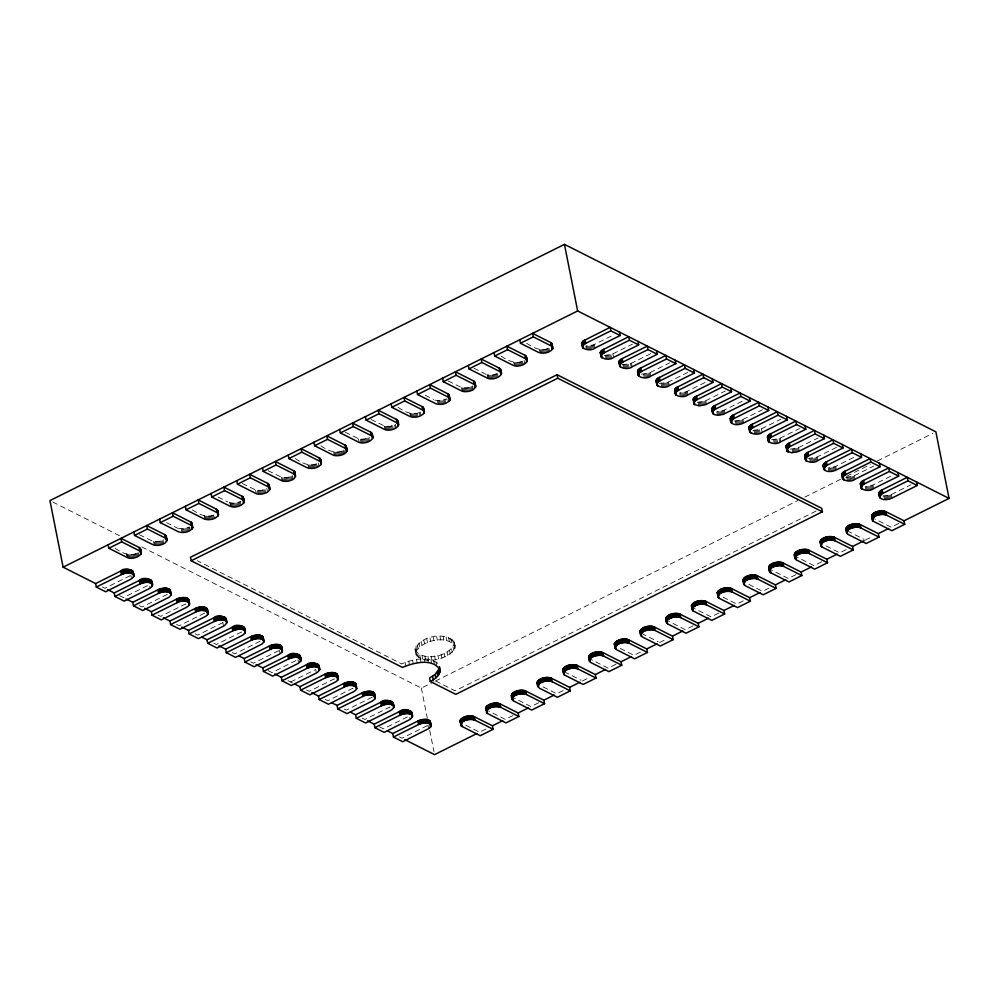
<?xml version="1.0" encoding="UTF-8"?>
<svg xmlns="http://www.w3.org/2000/svg" width="999" height="999" viewBox="0 0 999 999"><rect width="100%" height="100%" fill="white"/><g stroke="black" fill="none" stroke-linecap="round" stroke-linejoin="round"><path stroke-width="0.75" stroke-dasharray="5 3.75" d="M416.034 654.857C410.414 636.038 453.896 627.522 455.269 647.427C450.387 660.302 414.685 668.094 415.134 648.201M414.947 649.825C422.914 662.362 451.236 656.655 454.47 642.332M415.821 651.698C423.101 640.084 445.741 634.79 455.169 645.841M115.11 548.264C121.678 553.059 131.456 557.579 138.948 552.022M320.916 445.766C327.485 450.561 337.262 455.082 344.755 449.538M268.069 670.604L272.04 672.614L298.751 659.128M139.448 534.752L153.546 541.608L158.841 541.57L163.923 539.735M178.434 528.558L184.565 528.758L189.648 526.923L190.347 530.432M229.158 502.634L234.89 503.309L241.096 501.298M268.069 470.691L282.18 477.547L287.475 477.51L292.557 475.674L293.244 479.183M345.254 432.255L359.353 439.11L364.647 439.085L369.73 437.237M370.979 419.443L385.077 426.298L390.372 426.273L395.454 424.425L396.153 427.934M398.102 407.33C404.583 411.8 413.611 416.471 421.178 411.613M448.151 381.006L462.262 387.862L467.544 387.837L472.627 385.989L473.326 389.498M487.837 378.321L487.137 374.825L492.145 375.187L498.364 373.176M526.723 343.269C533.216 347.752 542.232 352.41 549.812 347.565M195.117 633.778L197.765 635.127L223.714 622.152M372.277 697.14L346.328 710.102L343.668 708.766M586.475 349.563L585.776 346.054L593.381 344.942L613.848 334.802M604.345 355.432L611.95 354.32L632.429 344.168M621.977 364.647L630.519 363.698L650.998 353.546M641.495 374.175L649.088 373.064L669.567 362.912M659.115 383.391L667.669 382.442L688.136 372.29M680.344 396.503L679.657 392.994L686.238 391.808L706.705 381.668M697.202 402.297L704.807 401.186L725.274 391.034M717.482 415.247L716.795 411.738L723.376 410.564L742.457 401.099M734.34 421.041L741.945 419.93L762.412 409.79M752.909 430.419L760.514 429.308L780.981 419.155M290.622 681.992L315.696 669.492L316.396 673.001M771.478 439.785L779.083 438.673L799.562 428.534M790.059 449.163L797.652 448.052L818.131 437.899M807.679 458.379L816.22 457.43L836.7 447.277M828.908 471.491L828.221 467.982L834.802 466.795L855.269 456.655M141.758 546.94L421.353 688.061L433.903 681.817M435.302 681.118L797.826 500.574M804.807 497.102L841.058 479.058M846.628 476.273L870.341 464.473M877.309 461.001L933.078 433.216M845.766 477.285L853.371 476.173L873.838 466.021M816.121 511.063L455.107 690.846L436.288 681.355M866.046 490.234L865.359 486.725L871.94 485.539L891.008 476.086M882.904 496.028L890.509 494.917L910.976 484.765M485.989 729.008L479.557 732.205L461.451 723.076M512.999 715.559L505.282 719.392L488.573 710.963M538.723 702.747L531.006 706.58L512.899 697.452M563.161 690.571L556.73 693.768L538.623 684.64M582.454 680.968L588.886 677.759M615.896 664.31L608.179 668.156L590.084 659.015M640.347 652.135L633.915 655.344L615.809 646.203M659.64 642.532L667.357 638.686M693.081 625.874L685.364 629.72L668.643 621.278M718.805 613.061L711.088 616.907L694.38 608.466M743.244 600.886L736.812 604.095L718.706 594.954M768.968 588.074L762.537 591.283L744.43 582.142M795.978 574.625L788.261 578.471L770.154 569.33M821.702 561.813L813.985 565.659L795.878 556.518M846.153 549.637L839.722 552.847L821.615 543.706M865.446 540.034L871.877 536.825M898.888 523.376L891.17 527.222L874.45 518.781M500.998 356.081C507.38 360.164 515.659 365.035 523.214 360.851L523.913 364.348M434.965 400.149L440.696 400.811L446.903 398.801L447.602 402.31M295.192 458.578C301.573 462.662 309.865 467.532 317.407 463.349L318.107 466.845M242.345 483.504L256.456 490.359L261.738 490.322L266.82 488.486L267.52 491.995M192.295 509.827C198.664 513.898 206.955 518.768 214.51 514.585L215.197 518.094M437.774 663.336C427.335 655.831 412.687 659.165 401.723 663.898L197.427 560.789M847.339 530.894L864.048 539.335M473.876 368.194L486.413 374.525M425.212 395.229L433.566 399.438M641.533 633.391L658.241 641.82M218.019 497.015L227.76 501.935M564.348 671.827L581.068 680.257M166.571 522.639L177.71 528.259M52.735 502.01L119.505 535.714M102.26 586.913L104.907 588.261L129.995 575.761L130.694 579.27M119.505 595.616L123.489 597.627L149.438 584.652L150.125 588.161M139.398 605.669L142.058 607.005L167.133 594.505L167.832 598.014M157.967 615.034L160.627 616.371L185.702 603.883L186.401 607.392M176.536 624.412L179.196 625.749L204.271 613.261L204.97 616.758M213.686 643.156L216.333 644.492L241.421 632.005L242.108 635.501M232.255 652.534L234.902 653.87L260.851 640.896L261.551 644.405M250.824 661.9L253.471 663.236L278.559 650.749L279.245 654.258M287.962 680.644L293.269 683.328M306.531 690.022L309.19 691.358L334.265 678.87L334.965 682.367M325.1 699.4L327.759 700.736L352.834 688.236L353.534 691.745M362.25 718.144L364.897 719.48L389.985 706.992L390.671 710.489M379.483 726.847L383.466 728.858L409.415 715.883L410.114 719.38M399.388 736.887L402.035 738.224L427.122 725.736L427.809 729.233M891.47 494.48L892.157 497.989M890.509 494.917L891.195 498.414M889.472 495.292L890.159 498.801M888.373 495.604L889.073 499.1M887.249 495.841L887.949 499.35M886.125 496.003L886.812 499.512M885.002 496.091L885.701 499.6M883.928 496.103L884.615 499.6M872.901 485.114L873.588 488.611M871.94 485.539L872.626 489.048M870.903 485.914L871.59 489.423M869.804 486.226L870.504 489.735M868.68 486.476L869.38 489.972M867.557 486.638L868.243 490.134M866.433 486.725L867.132 490.222M854.332 475.736L855.019 479.245M853.371 476.173L854.058 479.67M852.334 476.548L853.021 480.044M851.235 476.86L851.935 480.357M850.112 477.097L850.811 480.606M848.988 477.26L849.674 480.769M847.864 477.347L848.563 480.856M846.79 477.36L847.477 480.856M835.763 466.371L836.45 469.867M834.802 466.795L835.489 470.304M833.753 467.17L834.452 470.679M832.666 467.482L833.366 470.991M831.543 467.719L832.242 471.228M830.419 467.894L831.106 471.391M829.295 467.982L829.994 471.478M817.182 456.993L817.881 460.489M816.22 457.43L816.92 460.926M815.184 457.804L815.883 461.301M814.098 458.116L814.784 461.613M812.974 458.354L813.673 461.85M811.837 458.516L812.537 462.025M810.726 458.603L811.413 462.112M809.64 458.616L810.339 462.112M798.613 447.614L799.312 451.123M797.652 448.052L798.351 451.548M796.615 448.426L797.314 451.935M795.529 448.738L796.215 452.235M794.405 448.976L795.092 452.485M793.268 449.138L793.968 452.647M792.157 449.225L792.844 452.734M780.044 438.249L780.743 441.745M779.083 438.673L779.782 442.182M776.96 439.36L777.647 442.869M775.836 439.61L776.523 443.106M774.7 439.772L775.399 443.269M773.588 439.86L774.275 443.356M761.475 428.871L762.175 432.38M759.477 429.682L760.177 433.179M758.391 429.995L759.078 433.491M757.267 430.232L757.954 433.741M756.131 430.394L756.83 433.903M755.019 430.482L755.706 433.991M753.933 430.494L754.632 433.991M742.906 419.505L743.606 423.002M741.945 419.93L742.644 423.439M740.908 420.304L741.595 423.813M739.809 420.616L740.509 424.125M738.698 420.854L739.385 424.363M737.562 421.029L738.261 424.525M736.438 421.116L737.137 424.612M735.364 421.116L736.063 424.625M724.337 410.127L725.024 413.623M723.376 410.564L724.063 414.061M722.339 410.939L723.026 414.435M721.241 411.251L721.94 414.747M720.117 411.488L720.816 414.985M718.993 411.65L719.68 415.159M717.869 411.738L718.568 415.247M705.769 400.749L706.455 404.258M704.807 401.186L705.494 404.682M703.771 401.561L704.457 405.07M702.672 401.873L703.371 405.369M701.548 402.11L702.247 405.619M700.424 402.272L701.111 405.781M699.3 402.36L699.999 405.869M698.226 402.372L698.913 405.869M687.2 391.383L687.886 394.88M686.238 391.808L686.925 395.317M685.202 392.182L685.888 395.691M684.103 392.495L684.802 396.004M682.979 392.744L683.678 396.241M681.855 392.907L682.542 396.403M680.731 392.994L681.43 396.491M668.631 382.005L669.318 385.514M667.669 382.442L668.356 385.939M666.62 382.817L667.32 386.313M665.534 383.129L666.233 386.625M664.41 383.366L665.109 386.875M663.286 383.529L663.973 387.038M662.162 383.616L662.861 387.125M661.088 383.628L661.775 387.125M650.049 372.639L650.749 376.136M649.088 373.064L649.787 376.573M648.051 373.439L648.751 376.948M646.965 373.751L647.652 377.26M645.841 373.988L646.54 377.497M644.705 374.163L645.404 377.659M643.593 374.25L644.28 377.747M631.48 363.261L632.18 366.758M630.519 363.698L631.218 367.195M628.396 364.385L629.083 367.882M627.272 364.623L627.959 368.119M626.136 364.785L626.835 368.294M625.024 364.872L625.711 368.381M623.938 364.872L624.637 368.381M622.926 364.81L623.613 368.306M612.911 353.883L613.611 357.392M610.913 354.695L611.613 358.204M609.827 355.007L610.514 358.504M608.703 355.244L609.39 358.753M607.567 355.407L608.266 358.916M606.455 355.494L607.142 359.003M605.369 355.507L606.068 359.003M594.343 344.518L595.042 348.014M593.381 344.942L594.08 348.451M592.345 345.317L592.807 347.652M591.258 345.629L591.945 349.138M590.134 345.879L590.821 349.375M588.998 346.041L589.697 349.538M587.887 346.129L588.573 349.625M586.8 346.129L587.499 349.638M548.938 348.039L549.637 351.536M547.976 348.476L548.676 351.973M546.94 348.851L547.639 352.347M545.854 349.163L546.54 352.659M544.73 349.4L545.417 352.897M543.593 349.563L544.293 353.072M542.482 349.65L543.169 353.159M541.396 349.662L542.095 353.159M540.372 349.588L541.071 353.084M539.435 349.425L540.134 352.934M524.088 360.364L524.775 363.873M522.252 361.288L522.952 364.785M521.216 361.663L521.915 365.159M520.129 361.975L520.816 365.472M519.005 362.212L519.692 365.709M517.869 362.375L518.568 365.884M516.758 362.462L517.445 365.971M515.671 362.462L516.371 365.971M514.647 362.4L515.347 365.896M513.711 362.237L514.398 365.746M497.49 373.663L498.189 377.16M496.528 374.088L497.215 377.597M495.492 374.475L496.178 377.972M494.393 374.775L495.092 378.284M493.281 375.025L493.968 378.521M492.145 375.187L492.832 378.696M491.021 375.274L491.72 378.771M489.947 375.274L490.646 378.783M488.923 375.199L489.622 378.708M487.987 375.05L488.673 378.559M471.765 386.476L472.452 389.972M470.804 386.9L471.491 390.409M469.767 387.275L470.454 390.784M468.668 387.587L469.368 391.096M467.544 387.837L468.244 391.333M466.421 387.999L467.107 391.508M465.297 388.087L465.996 391.583M464.223 388.087L464.91 391.596M463.199 388.012L463.898 391.521M462.262 387.862L462.949 391.371M461.413 387.637L462.112 391.133M445.079 399.712L445.766 403.221M444.043 400.087L444.73 403.596M442.944 400.399L443.643 403.908M441.82 400.649L442.52 404.145M440.696 400.811L441.383 404.308M439.572 400.899L440.272 404.395M438.499 400.899L439.185 404.408M437.475 400.824L438.161 404.333M420.317 412.1L421.004 415.596M419.355 412.525L420.042 416.034M417.22 413.211L417.919 416.72M416.096 413.461L416.795 416.958M414.972 413.623L415.659 417.12M413.848 413.711L414.548 417.207M412.774 413.711L413.461 417.22M411.75 413.636L412.437 417.145M410.801 413.486L411.501 416.995M409.965 413.261L410.664 416.758M453.796 640.871L455.269 647.427M454.108 645.579L454.807 649.075M452.584 639.572L453.271 643.069M453.084 647.265L453.783 650.761M450.849 638.461L451.548 641.97M451.536 648.925L452.235 652.422M448.663 637.587L449.35 641.096M449.5 650.511L450.199 654.008M446.066 636.975L446.765 640.471M447.053 651.985L447.739 655.481M443.144 636.625L443.843 640.122M444.243 653.296L444.942 656.805M439.997 636.563L440.684 640.059M441.158 654.42L441.858 657.916M436.688 636.788L437.375 640.284M394.593 424.912L395.279 428.409M392.582 425.711L393.281 429.22M437.899 655.307L438.586 658.816M391.496 426.024L392.195 429.533M433.316 637.287L434.016 640.784M390.372 426.273L391.071 429.77M436.026 661.937L436.713 665.434M389.235 426.436L389.935 429.932M434.54 655.943L435.239 659.44M388.124 426.523L388.823 430.02M429.995 638.049L430.694 641.558M433.728 660.776L434.415 664.273M387.038 426.523L387.737 430.032M386.026 426.448L386.713 429.957M431.193 656.306L431.893 659.802M385.077 426.298L385.776 429.807M426.81 639.06L427.51 642.557M430.931 659.889L431.63 663.398M384.24 426.073L384.927 429.57M427.947 656.38L428.646 659.889M423.863 640.272L424.55 643.781M427.722 659.303L428.409 662.812M424.9 656.181L425.599 659.677M421.216 641.683L421.915 645.179M424.175 659.04L424.875 662.549M422.14 655.694L422.827 659.203M418.968 643.219L419.655 646.715M419.742 654.944L420.429 658.453M420.404 659.103L421.103 662.599M417.17 644.842L417.869 648.351M417.769 653.958L418.456 657.454M415.884 646.528L416.571 650.024M416.283 652.747L416.983 656.243M416.508 659.477L417.195 662.986M421.353 688.061L427.347 718.318M429.745 730.419L433.941 751.598M427.984 725.249L428.683 728.758M368.856 437.724L369.555 441.221M412.575 660.177L413.274 663.673M367.894 438.149L368.594 441.658M366.858 438.524L367.557 442.033M365.771 438.836L366.458 442.345M364.647 439.085L365.347 442.582M408.741 661.163L409.428 664.66M363.511 439.248L364.21 442.744M362.4 439.335L363.087 442.832M361.313 439.335L362.013 442.844M405.082 662.412L405.781 665.921M360.302 439.26L360.989 442.769M358.516 438.886L359.203 442.382M344.006 450.049L344.692 453.558M343.132 450.537L343.831 454.033M342.17 450.961L342.869 454.47M341.134 451.336L341.833 454.845M340.047 451.648L340.734 455.157M338.923 451.898L339.61 455.394M337.787 452.06L338.486 455.556M336.675 452.147L337.362 455.644M335.589 452.147L336.288 455.656M334.565 452.072L335.264 455.581M333.629 451.923L334.328 455.419M318.281 462.862L318.968 466.371M316.446 463.773L317.145 467.282M315.409 464.148L316.109 467.657M314.323 464.46L315.01 467.969M313.199 464.697L313.886 468.206M312.063 464.872L312.762 468.369M310.951 464.96L311.638 468.456M309.865 464.96L310.564 468.469M308.841 464.885L309.54 468.394M307.904 464.735L308.604 468.231M291.683 476.161L292.382 479.657M290.721 476.585L291.421 480.094M289.685 476.96L290.372 480.469M288.599 477.272L289.285 480.781M287.475 477.51L288.162 481.019M286.338 477.684L287.038 481.181M285.227 477.772L285.914 481.268M284.141 477.772L284.84 481.281M283.354 478.871L283.816 481.206M282.18 477.547L282.867 481.043M281.331 477.31L282.03 480.819M264.997 489.398L265.684 492.907M298.002 659.64L298.689 663.149M263.961 489.772L264.648 493.281M262.862 490.084L263.561 493.593M261.738 490.322L262.437 493.831M260.614 490.497L261.301 493.993M259.49 490.584L260.19 494.08M258.416 490.584L259.103 494.093M257.392 490.509L258.092 494.018M255.607 490.122L256.306 493.631M279.42 650.274L280.12 653.771M240.235 501.773L240.921 505.282M239.273 502.21L239.96 505.719M238.237 502.584L238.923 506.093M237.138 502.897L237.837 506.406M236.014 503.134L236.713 506.643M234.89 503.309L235.577 506.805M233.766 503.396L234.465 506.893M232.692 503.396L233.379 506.905M231.668 503.321L232.367 506.83M230.732 503.171L231.418 506.668M229.882 502.934L230.582 506.443M213.549 515.022L214.236 518.531M212.512 515.397L213.199 518.906M211.413 515.709L212.113 519.218M210.29 515.946L210.989 519.455M209.166 516.121L209.852 519.617M208.042 516.196L208.741 519.705M206.968 516.208L207.655 519.717M205.944 516.133L206.631 519.642M205.007 515.984L205.694 519.48M204.158 515.746L204.857 519.255M222.852 622.627L223.539 626.136M188.786 527.397L189.473 530.906M187.824 527.834L188.511 531.343M186.776 528.209L187.475 531.718M185.689 528.521L186.388 532.03M184.565 528.758L185.265 532.267M183.441 528.933L184.128 532.43M182.317 529.008L183.017 532.517M181.244 529.02L181.93 532.517M163.049 540.209L163.749 543.718M162.088 540.646L162.787 544.143M161.051 541.021L161.751 544.53M159.965 541.333L160.652 544.83M158.841 541.57L159.54 545.079M157.705 541.733L158.404 545.242M156.593 541.82L157.28 545.329M155.507 541.833L156.206 545.329M154.495 541.758L155.182 545.254M153.546 541.608L154.246 545.104M138.199 552.547L138.886 556.043M137.325 553.021L138.024 556.53M136.364 553.458L137.063 556.955M135.327 553.833L136.026 557.342M134.241 554.145L134.927 557.642M133.117 554.383L133.804 557.892M131.98 554.545L132.68 558.054M130.869 554.632L131.556 558.141M129.783 554.645L130.482 558.141M128.771 554.57L129.458 558.066M127.822 554.42L128.521 557.917M126.985 554.183L127.672 557.692M130.869 575.287L131.556 578.783M126.261 553.883L126.723 556.218"/><path stroke-width="1.5" d="M95.629 583.566L96.316 587.075L105.607 591.758L130.694 579.27C140.072 573.676 126.998 565.084 120.704 571.078L95.629 583.566L63.124 567.17L49.95 500.599L564.46 244.368L935.876 431.83L949.05 498.401L904.033 520.816L885.926 511.675C881.717 509.627 869.754 511.713 872.464 517.719L873.163 521.216L891.857 530.731L904.719 524.325L904.033 520.816M108.154 544.742L108.841 548.251L126.948 557.392C132.954 560.451 146.703 555.094 139.123 547.477L121.016 538.336L121.703 541.845L139.81 550.986L141.296 552.759M114.198 592.944L114.897 596.44L124.176 601.136L149.263 588.636C158.641 583.041 145.567 574.45 139.286 580.456L114.198 592.944L107.567 589.597M166.309 536.987L164.847 534.665L146.741 525.524L147.427 529.033L165.534 538.174C170.23 543.831 156.756 547.002 152.672 544.58L134.565 535.439L133.878 531.93M170.392 591.283C169.043 586.338 161.376 588.274 157.854 589.822L132.767 602.31L126.136 598.963M132.767 602.31L133.466 605.819L142.745 610.501L169.455 597.015L171.091 594.78L170.417 590.746M152.035 615.197L161.314 619.88L186.401 607.392C195.504 602.185 181.206 598.638 177.11 602.697L152.035 615.197L151.336 611.688L144.705 608.341M192.22 528.796L192.757 527.135L191.858 525.724L173.152 516.221L172.465 512.712L191.171 522.227L192.058 523.626L192.22 528.796C188.799 532.317 182.967 533.429 178.396 531.768L160.29 522.627L159.603 519.118M170.604 624.562L179.882 629.258L204.97 616.758C214.073 611.563 199.775 608.004 195.679 612.075L170.604 624.562L169.905 621.066L163.274 617.719M217.944 515.996L218.481 514.323L217.582 512.912L198.888 503.409L198.189 499.9L216.895 509.415L217.782 510.814L217.944 515.996C214.523 519.505 208.691 520.616 204.121 518.956L186.026 509.815L185.327 506.306M188.474 630.431L189.173 633.94L198.464 638.623L223.539 626.136C232.929 620.541 219.855 611.95 213.561 617.944L188.474 630.431L181.843 627.085M211.051 493.494L211.751 497.002L229.857 506.143C235.864 509.203 249.6 503.846 242.02 496.228L223.913 487.087L224.613 490.596L242.72 499.737L244.206 501.51M207.055 639.81L207.742 643.306L217.033 648.001L242.108 635.501C251.498 629.907 238.424 621.316 232.13 627.322L207.055 639.81L201.748 637.125M263.249 638.149C261.888 633.204 254.233 635.139 250.699 636.688L225.624 649.175L218.993 645.829M269.218 485.739L267.744 483.416L249.638 474.288L250.337 477.784L268.444 486.925C273.139 492.594 259.665 495.754 255.582 493.331L237.475 484.19L236.775 480.694M225.624 649.175L226.311 652.684L235.602 657.367L262.3 643.88L263.936 641.645L263.261 637.612M244.88 662.062L254.171 666.745L279.245 654.258C288.349 649.05 274.051 645.504 269.967 649.562L244.88 662.062L244.193 658.553L238.886 655.881M262.5 467.882L263.199 471.378L281.306 480.519C285.389 482.942 298.863 479.782 294.168 474.113L276.061 464.972L275.362 461.476L294.068 470.979L294.967 472.39L294.418 474.05M262.762 667.931L263.449 671.428L272.739 676.123L297.827 663.623C307.205 658.029 294.131 649.437 287.849 655.431L262.762 667.931L256.131 664.585M320.841 464.747L321.378 463.074L320.492 461.663L301.785 452.16L301.099 448.663L319.792 458.166L320.691 459.577L320.841 464.747C317.432 468.256 311.601 469.368 307.03 467.707L288.923 458.566L288.224 455.069M281.331 677.297L282.03 680.806L291.308 685.489L316.396 673.001C325.774 667.407 312.699 658.816 306.418 664.81L281.331 677.297L274.7 673.95M294.593 683.99L299.9 686.675L324.987 674.188C328.159 672.265 338.723 670.791 337.013 676.76M313.961 442.257L314.648 445.754L332.754 454.895C336.838 457.317 350.312 454.158 345.617 448.489L327.51 439.348L326.823 435.851L345.517 445.354L346.216 447.864M299.9 686.675L300.599 690.172L309.877 694.867L336.588 681.38L338.224 679.145L337.55 675.099M356.094 685.014C354.745 680.069 347.09 682.005 343.556 683.553L318.469 696.053L311.838 692.694M319.168 699.55L328.446 704.233L353.534 691.745C362.637 686.55 348.339 682.991 344.243 687.062L319.168 699.55L318.469 696.053M339.685 429.445L340.372 432.942L358.479 442.082C364.485 445.142 378.234 439.785 370.654 432.18L352.547 423.039L353.234 426.536L371.341 435.676L372.827 437.45M337.737 708.928L347.015 713.611L372.103 701.123C381.206 695.916 366.908 692.369 362.812 696.428L337.737 708.928L337.038 705.419L331.73 702.747M365.409 416.633L366.096 420.129L384.203 429.27C390.209 432.33 403.958 426.973 396.378 419.368L378.271 410.227L378.958 413.723L397.065 422.864L398.564 424.637M355.607 714.797L356.306 718.293L365.597 722.989L390.671 710.489C400.062 704.894 386.988 696.303 380.694 702.297L355.607 714.797L350.312 712.112M374.188 724.163L374.875 727.672L384.165 732.354L409.24 719.867C418.631 714.273 405.557 705.681 399.263 711.675L374.188 724.163L367.545 720.816M423.751 413.499L424.288 411.825L423.389 410.414L404.695 400.911L403.996 397.415L422.702 406.918L423.588 408.329L423.751 413.499C420.329 417.02 414.498 418.119 409.927 416.458L391.82 407.317L391.133 403.821M387.45 730.856L392.757 733.541L417.832 721.053C421.178 719.38 430.232 717.507 430.194 723.064M392.757 733.541L393.444 737.037L402.734 741.733L429.433 728.246L431.068 726.011L430.394 721.965M449.812 400.124L449.113 397.614L430.419 388.099L429.72 384.603L448.426 394.106L449.812 400.124C446.728 404.245 440.347 405.307 435.664 403.646L417.557 394.505L416.858 391.009M459.977 720.754L461.55 726.211L480.244 735.714L493.106 729.307L492.42 725.798L474.313 716.67C469.58 715.022 462.512 716.008 459.977 720.754L461.55 726.211M475.024 383.241L473.551 380.931L455.444 371.79L456.143 375.287L474.25 384.428C478.946 390.097 465.472 393.269 461.388 390.834L443.281 381.693L442.582 378.196M485.701 707.941L487.275 713.398L505.981 722.901L518.843 716.495L518.144 712.986L500.037 703.858C495.304 702.21 488.236 703.196 485.701 707.941L486.825 712.974M468.306 365.384L469.006 368.881L487.112 378.022C493.119 381.094 506.855 375.724 499.275 368.119L481.168 358.978L481.868 362.475L499.975 371.616L501.461 373.389M512.25 699.687C508.091 691.608 520.329 688.748 525.761 691.046L543.868 700.174L544.567 703.683L531.705 710.089L513.598 700.948C508.903 695.292 522.377 692.12 526.461 694.542L544.567 703.683M494.03 352.572L494.73 356.069L512.837 365.209C518.843 368.281 532.592 362.912 524.999 355.307L506.893 346.166L507.592 349.662L525.699 358.803L527.185 360.577M537.974 686.875C533.816 678.796 546.053 675.936 551.485 678.234L569.592 687.362L570.292 690.871L557.43 697.277L539.323 688.136C534.627 682.479 548.101 679.308 552.185 681.73L570.292 690.871M552.709 348.876L552.022 346.366L533.316 336.863L532.629 333.354L551.323 342.857L552.709 348.876C549.625 352.997 543.244 354.058 538.561 352.397L520.454 343.256L519.755 339.76M562.862 670.042C564.572 664.735 572.514 663.773 577.21 665.421L595.317 674.562L596.016 678.059L583.154 684.465L564.447 674.962L562.862 670.042L564.447 674.962M563.561 673.551C565.272 668.231 573.214 667.282 577.909 668.918L596.016 678.059M582.617 347.615L581.805 343.057L583.441 340.821L610.139 327.335L610.839 330.844L620.117 335.527L595.042 348.014C590.946 352.085 576.648 348.526 585.751 343.331L610.839 330.844M621.74 665.247L603.633 656.106C599.55 653.683 586.076 656.855 590.771 662.512L608.878 671.653L621.74 665.247L621.053 661.75L602.946 652.609C598.538 650.799 588.111 652.185 589.035 658.216M601.186 356.993L600.374 352.435L602.01 350.199L628.708 336.713L629.407 340.209L638.686 344.905L613.611 357.392C609.527 361.451 595.229 357.904 604.32 352.709L629.407 340.209M647.976 349.588L622.889 362.075C613.798 367.282 628.096 370.829 632.18 366.758L657.267 354.27L647.976 349.588L647.277 346.079L621.328 359.053L619.118 361.238L619.817 363.748M614.335 643.88L615.908 649.338L634.602 658.841L647.464 652.434L646.778 648.938L628.671 639.797C623.925 638.149 616.87 639.148 614.335 643.88L615.446 648.913M666.545 358.953L641.458 371.453C632.367 376.648 646.665 380.207 650.749 376.136L675.836 363.648L666.545 358.953L665.858 355.457L639.897 368.431L637.687 370.617L637.936 372.702M640.871 635.626C636.725 627.547 648.95 624.687 654.395 626.985L672.502 636.126L673.189 639.622L660.327 646.028L642.22 636.887C637.524 631.231 650.998 628.059 655.082 630.481L673.189 639.622M656.892 385.102L656.081 380.544L657.717 378.321L684.427 364.835L685.114 368.331L694.405 373.014L669.318 385.514C665.234 389.573 650.936 386.026 660.039 380.819L685.114 368.331M666.608 622.814C662.449 614.735 674.675 611.888 680.119 614.173L698.226 623.314L698.913 626.81L686.051 633.216L667.944 624.075C663.249 618.418 676.723 615.247 680.806 617.669L698.913 626.81M675.474 394.48L674.65 389.922L676.286 387.687L702.996 374.2L703.683 377.709L712.974 382.392L687.886 394.88C683.803 398.951 669.505 395.392 678.608 390.197L703.683 377.709M731.543 391.77L722.252 387.075L721.565 383.579L694.854 397.065L693.219 399.3L694.342 404.32L698.913 405.869L705.494 404.682L731.543 391.77L730.843 388.261M691.495 605.993C693.206 600.674 701.148 599.725 705.843 601.361L723.95 610.501L724.65 613.998L711.775 620.404L693.081 610.901L691.495 605.993L692.981 607.767M692.182 609.49C693.893 604.183 701.835 603.221 706.543 604.857L724.65 613.998M750.112 401.136L740.833 396.453L740.134 392.944L714.185 405.919L711.775 409.215L713.96 414.485L717.482 415.247L723.026 414.435L750.112 401.136L749.425 397.639M717.232 592.632L718.805 598.089L737.512 607.592L750.374 601.186L749.675 597.689L731.568 588.548C726.835 586.9 719.767 587.899 717.232 592.632L718.356 597.664M730.344 418.581L732.754 415.297L758.703 402.322L759.402 405.819L768.681 410.514L743.606 423.002C739.148 425.337 729.545 426.261 730.344 418.581L730.781 419.568M731.043 422.09L733.453 418.793L759.402 405.819M776.098 588.374L757.991 579.245C753.908 576.81 740.434 579.982 745.129 585.639L763.236 594.78L776.098 588.374L775.399 584.877L757.292 575.736C753.084 573.688 741.133 575.761 743.843 581.78M749.75 431.968L748.938 427.41L750.574 425.187L777.272 411.7L777.971 415.197L787.249 419.88L762.175 432.38C758.079 436.438 743.78 432.892 752.884 427.684L777.971 415.197M768.318 441.346L767.507 436.788L769.143 434.553L795.841 421.066L796.54 424.575L805.818 429.258L780.743 441.745C776.66 445.816 762.362 442.257 771.453 437.062L796.54 424.575M769.505 571.565C765.346 563.486 777.584 560.639 783.016 562.924L801.123 572.065L801.822 575.561L788.96 581.967L770.853 572.839C766.158 567.17 779.632 563.998 783.716 566.433L801.822 575.561M824.4 438.636L815.109 433.941L814.41 430.444L787.712 443.931L786.076 446.166L787.187 451.186L791.77 452.734L798.351 451.548L824.4 438.636L823.7 435.127M795.229 558.753C791.071 550.674 803.308 547.827 808.753 550.112L826.847 559.253L827.547 562.749L814.684 569.155L796.578 560.027C791.882 554.358 805.356 551.186 809.44 553.621L827.547 562.749M833.678 443.319L808.591 455.806C799.5 461.014 813.798 464.56 817.881 460.489L842.969 448.002L833.678 443.319L832.991 439.81L807.03 452.784L804.819 454.97L805.519 457.48M820.117 541.933C821.827 536.613 829.769 535.664 834.477 537.3L852.584 546.441L853.271 549.937L840.409 556.343L821.702 546.84L820.117 541.933L820.566 542.919M823.201 465.447L825.611 462.162L851.56 449.188L852.247 452.684L861.538 457.38L836.45 469.867C832.005 472.202 822.402 473.126 823.201 465.447L823.638 466.433M820.816 545.429C822.527 540.122 830.469 539.16 835.164 540.809L853.271 549.937M823.888 468.956L826.298 465.659L852.247 452.684M842.607 478.833L841.782 474.275L843.418 472.052L870.129 458.566L870.816 462.062L880.107 466.745L855.019 479.245C850.936 483.304 836.638 479.757 845.741 474.55L870.816 462.062M878.995 537.137L860.888 527.996C856.805 525.561 843.331 528.733 848.026 534.403L866.133 543.531L878.995 537.137L878.308 533.628L860.201 524.487C855.993 522.44 844.03 524.525 846.74 530.531M889.385 471.441L864.31 483.928C855.206 489.123 869.505 492.682 873.588 488.611L898.675 476.123L889.385 471.441L888.698 467.932L863.611 480.419C861.363 481.068 858.703 484.577 861.825 485.976M878.92 493.031C877.609 501.123 887.537 500.474 892.157 497.989L917.244 485.502L907.966 480.806L907.267 477.31L881.318 490.272L879.108 492.47L879.794 494.98M879.595 497.077L882.005 493.781L907.966 480.806M439.273 668.618L439.41 666.733C442.357 673.513 435.714 678.92 430.269 681.468L429.57 677.959L435.089 674.462L439.273 668.618L439.972 672.127M133.079 573.089L133.129 571.478M151.998 586.538L151.698 580.856M225.924 619.954L225.986 618.344M244.855 633.403L244.555 627.722M281.993 652.147L281.293 648.651C283.017 642.669 272.44 644.155 269.268 646.066L244.193 658.553M371.94 435.052L372.003 433.441M318.444 667.394L318.831 665.209M397.327 422.802L397.727 420.629M374.837 699.013L374.15 695.516C375.861 689.535 365.297 691.021 362.125 692.931L337.038 705.419M500.224 371.553L500.624 369.38M411.288 714.26L411.688 712.075M526.648 362.25L526.348 356.568M518.843 716.495L500.736 707.354C496.153 705.681 487.087 706.718 486.525 712.499M647.464 652.434L629.358 643.294C624.775 641.62 615.721 642.657 615.147 648.438M722.252 387.075L696.303 400.05L694.093 402.235L694.342 404.32M740.833 396.453L714.872 409.428L712.662 411.613L713.361 414.123M750.374 601.186L732.267 592.045C727.684 590.372 718.618 591.42 718.056 597.19M815.109 433.941L789.16 446.915L786.95 449.1L787.187 451.186M904.719 524.325L886.613 515.184C882.404 513.124 870.454 515.209 873.163 521.216M188.449 601.785C190.16 595.804 179.595 597.29 176.423 599.2L151.336 611.688M493.106 729.307L475.012 720.167C470.429 718.493 461.363 719.53 460.801 725.311M63.124 567.17L577.647 310.939L949.05 498.401M108.841 548.251L121.703 541.845M134.565 535.439L147.427 529.033M160.29 522.627L173.152 516.221M186.026 509.815L198.888 503.409M211.751 497.002L224.613 490.596M237.475 484.19L250.337 477.784M263.199 471.378L276.061 464.972M288.923 458.566L301.785 452.16M314.648 445.754L327.51 439.348M340.372 432.942L353.234 426.536M366.096 420.129L378.958 413.723M391.82 407.317L404.695 400.911M417.557 394.505L430.419 388.099M443.281 381.693L456.143 375.287M469.006 368.881L481.868 362.475M494.73 356.069L507.592 349.662M520.454 343.256L533.316 336.863M96.316 587.075L121.403 574.587C125.062 573.051 131.593 571.291 133.966 575.499M430.269 681.468L455.806 694.355L822.389 511.788L821.702 508.279L557.067 374.712L190.484 557.28L191.171 560.789L402.41 667.407C413.399 662.812 433.091 657.504 440.109 670.229M114.897 596.44L139.972 583.953C143.631 582.417 150.162 580.669 152.535 584.865M191.171 560.789L557.767 378.221L822.389 511.788M133.466 605.819L158.541 593.331C162.213 591.795 168.731 590.034 171.104 594.243M169.905 621.066L194.992 608.566C198.339 606.905 207.38 605.019 207.355 610.589L208.054 614.085M189.173 633.94L214.261 621.453C217.919 619.917 224.438 618.156 226.823 622.365M207.742 643.306L232.829 630.819C236.488 629.283 243.007 627.534 245.392 631.73M226.311 652.684L251.398 640.197C255.057 638.661 261.588 636.9 263.961 641.108M263.449 671.428L288.536 658.94C292.195 657.404 298.726 655.644 301.099 659.852M282.03 680.806L307.105 668.319C310.764 666.783 317.295 665.022 319.668 669.23M300.599 690.172L325.674 677.684C329.345 676.148 335.864 674.4 338.236 678.596M356.306 718.293L381.393 705.806C385.052 704.27 391.571 702.509 393.956 706.718M374.875 727.672L399.962 715.184C403.621 713.648 410.139 711.887 412.525 716.096M393.444 737.037L418.531 724.55C422.19 723.014 428.721 721.266 431.093 725.461M476.823 733.566L434.54 754.632L404.745 739.597M492.42 725.798L502.709 720.679M518.144 712.986L528.434 707.866M543.868 700.174L554.158 695.054M569.592 687.362L579.882 682.242M595.317 674.562L605.606 669.43M621.053 661.75L631.343 656.618M646.778 648.938L657.067 643.806M672.502 636.126L682.792 630.993M698.226 623.314L708.516 618.181M723.95 610.501L734.24 605.369M749.675 597.689L759.964 592.557M775.399 584.877L785.689 579.745M801.123 572.065L811.413 566.933M826.847 559.253L837.137 554.133M852.584 546.441L864.16 540.671M878.308 533.628L888.598 528.508M824.687 467.22L824.088 466.858L824.787 470.367M767.482 437.325L768.968 439.11M731.83 420.354L731.243 419.992L731.705 422.327M638.985 373.489L638.386 373.127L638.848 375.462M795.878 556.518L795.291 556.156L795.978 559.652M487.175 710.264L486.575 709.889L487.275 713.398M842.656 476.236L841.77 474.825M749.812 429.37L748.913 427.959M656.955 382.505L656.068 381.094M640.933 633.016L640.047 631.618M538.036 684.265L537.137 682.854M511.85 696.653L511.413 695.666M794.842 555.731L794.392 554.745M600.799 353.958L600.349 352.972M768.668 567.557L770.254 572.464M674.637 390.459L676.223 395.379M665.771 618.806L667.357 623.713M581.78 343.594L583.366 348.514M393.119 702.709L393.756 707.816M300.262 655.844L300.899 660.951M243.369 497.49L244.006 502.609M140.472 548.738L141.096 553.858M916.558 481.993L917.244 485.502M897.976 472.614L898.675 476.123M879.407 463.249L880.107 466.745M882.179 489.797L882.879 493.306M885.926 511.675L886.613 515.184M881.318 490.272L882.005 493.781M885.201 511.376L885.888 514.885M880.556 490.796L881.255 494.293M884.352 511.151L885.052 514.647M879.932 491.346L880.631 494.842M883.416 510.988L884.103 514.497M879.445 491.895L880.144 495.404M879.108 492.47L879.794 495.966M879.345 494.555L880.044 498.051M882.392 510.914L883.091 514.423M881.318 510.926L882.005 514.423M880.194 511.013L880.893 514.51M879.07 511.176L879.757 514.685M877.946 511.413L878.633 514.922M876.847 511.725L877.547 515.234M875.811 512.1L876.51 515.609M874.849 512.537L875.549 516.046M873.988 513.011L874.674 516.52M873.226 513.536L873.925 517.032M860.838 453.871L861.538 457.38M872.602 514.085L873.288 517.582M872.115 514.635L872.801 518.144M871.777 515.209L872.464 518.706M872.015 517.295L872.701 520.791M871.59 515.771L872.402 520.329M863.611 480.419L864.31 483.928M862.749 480.906L863.436 484.403M861.987 481.418L862.686 484.927M861.363 481.968L862.05 485.464M860.876 482.529L861.563 486.026M861.225 485.601L861.925 489.11M860.539 483.091L861.225 486.6M860.776 485.177L861.475 488.686M860.351 483.653L861.175 488.211M860.201 524.487L860.888 527.996M859.477 524.188L860.164 527.697M858.628 523.963L859.327 527.46M842.269 444.505L842.969 448.002M857.691 523.801L858.378 527.31M856.667 523.726L857.367 527.235M855.581 523.738L856.28 527.235M845.042 471.053L845.741 474.55M844.18 471.528L844.867 475.037M854.47 523.826L855.169 527.322M843.418 472.052L844.118 475.549M853.333 523.988L854.033 527.497M842.794 472.589L843.481 476.098M843.481 477.759L843.943 480.107M842.307 473.151L842.994 476.66M852.209 524.225L852.909 527.734M841.97 473.726L842.656 477.222M841.782 474.275L842.906 479.308M851.123 524.537L851.822 528.046M850.087 524.912L850.786 528.421M849.125 525.349L849.812 528.858M848.251 525.824L848.95 529.333M847.502 526.348L848.188 529.845M846.877 526.885L847.564 530.394M846.39 527.447L847.077 530.956M846.041 528.021L846.74 531.518M846.29 530.107L846.977 533.603M845.866 528.583L846.677 533.141M826.473 461.675L827.172 465.184M825.611 462.162L826.298 465.659M824.849 462.674L825.549 466.183M824.225 463.224L824.912 466.72M823.738 463.786L824.425 467.282M823.401 464.348L824.088 467.857M823.213 464.91L824.325 469.942M834.477 537.3L835.164 540.809M833.74 537L834.44 540.509M832.904 536.775L833.603 540.272M831.967 536.613L832.654 540.122M830.943 536.538L831.63 540.047M829.857 536.55L830.556 540.047M828.745 536.638L829.432 540.134M827.609 536.8L828.308 540.309M805.132 425.749L805.818 429.258M826.485 537.037L827.184 540.546M825.399 537.35L826.098 540.859M807.904 452.31L808.591 455.806M824.362 537.724L825.049 541.233M807.03 452.784L807.729 456.293M823.401 538.161L824.088 541.658M806.28 453.296L806.967 456.805M822.527 538.636L823.226 542.145M805.656 453.846L806.343 457.355M805.169 454.408L805.856 457.917M821.777 539.16L822.464 542.657M804.819 454.97L806.218 460.989M805.069 457.067L805.756 460.564M804.645 455.532L805.456 460.089M821.141 539.697L821.84 543.206M820.654 540.259L821.353 543.768M821.24 544.505L821.702 546.84M820.316 540.834L821.253 546.416M820.142 541.396L820.953 545.941M786.563 416.383L787.249 419.88M789.335 442.932L790.022 446.441M788.461 443.406L789.16 446.915M787.712 443.931L788.398 447.427M808.753 550.112L809.44 553.621M787.075 444.48L787.774 447.977M808.016 549.812L808.715 553.309M787.549 448.476L788.236 451.985M786.588 445.03L787.287 448.539M787.175 449.275L787.637 451.61M807.18 549.587L807.866 553.084M786.25 445.604L786.95 449.1M786.076 446.166L786.887 450.724M806.243 549.425L806.93 552.934M805.219 549.35L805.906 552.859M804.133 549.363L804.832 552.859M803.021 549.45L803.708 552.947M801.885 549.612L802.584 553.121M800.761 549.85L801.46 553.359M799.675 550.162L800.361 553.671M798.638 550.536L799.325 554.045M797.677 550.973L798.363 554.47M796.802 551.448L797.502 554.957M767.994 407.005L768.681 410.514M796.053 551.972L796.74 555.469M795.416 552.509L796.116 556.018M794.929 553.071L795.629 556.58M770.766 433.554L771.453 437.062M794.592 553.646L795.291 557.142M794.417 554.195L795.529 559.228M769.892 434.041L770.591 437.537M769.143 434.553L769.829 438.062M768.506 435.102L769.205 438.598M768.019 435.664L768.718 439.16M768.381 438.736L769.068 442.245M767.682 436.226L768.381 439.735M767.507 436.788L768.618 441.82M783.016 562.924L783.716 566.433M782.292 562.624L782.991 566.121M781.455 562.4L782.142 565.896M780.506 562.237L781.206 565.746M752.197 424.188L752.884 427.684M779.495 562.162L780.182 565.671M751.323 424.662L752.022 428.171M778.408 562.175L779.108 565.671M750.574 425.187L751.26 428.683M777.297 562.262L777.984 565.759M749.937 425.724L750.636 429.233M749.45 426.286L750.149 429.795M750.037 430.532L750.499 432.867M776.161 562.425L776.86 565.933M749.113 426.86L749.812 430.357M748.938 427.41L750.049 432.442M775.037 562.662L775.736 566.171M773.95 562.974L774.637 566.483M772.914 563.349L773.601 566.858M771.952 563.786L772.639 567.282M771.078 564.26L771.777 567.769M770.329 564.785L771.016 568.281M769.692 565.322L770.391 568.831M770.391 570.504L770.853 572.839M769.205 565.884L769.904 569.393M768.868 566.458L769.567 569.954M768.693 567.007L769.804 572.04M733.616 414.81L734.315 418.319M732.754 415.297L733.453 418.793M731.992 415.809L732.692 419.318M731.368 416.358L732.067 419.855M730.881 416.92L731.58 420.417M730.544 417.482L731.48 423.077M730.369 418.044L731.181 422.602M757.292 575.736L757.991 579.245M756.568 575.436L757.267 578.933M755.731 575.199L756.418 578.708M754.782 575.049L755.481 578.558M753.77 574.974L754.457 578.483M752.684 574.987L753.383 578.483M751.573 575.074L752.259 578.571M712.275 378.883L712.974 382.392M750.436 575.237L751.123 578.733M749.312 575.474L750.012 578.983M715.047 405.444L715.746 408.941M748.226 575.786L748.913 579.295M714.185 405.919L714.872 409.428M747.19 576.161L747.876 579.67M713.423 406.431L714.123 409.94M712.799 406.98L713.498 410.489M746.216 576.598L746.915 580.094M712.312 407.542L712.999 411.051M711.975 408.104L712.662 411.613M712.212 410.202L712.911 413.698M745.354 577.072L746.053 580.581M711.788 408.666L712.612 413.224M744.592 577.597L745.291 581.093M743.968 578.134L744.667 581.643M743.481 578.696L744.18 582.205M743.144 579.27L743.843 582.767M743.381 581.356L744.08 584.852M742.969 579.82L743.78 584.378M693.706 369.518L694.405 373.014M696.478 396.066L697.177 399.575M695.616 396.541L696.303 400.05M694.854 397.065L695.554 400.562M694.23 397.614L694.917 401.111M731.568 588.548L732.267 592.045M693.743 398.164L694.43 401.673M694.33 402.41L694.792 404.745M693.406 398.738L694.093 402.235M730.843 588.249L731.543 591.745M693.219 399.3L694.043 403.858M730.007 588.011L730.694 591.52M729.058 587.862L729.757 591.371M728.034 587.787L728.733 591.296M726.96 587.799L727.647 591.296M725.836 587.887L726.535 591.383M724.712 588.049L725.399 591.545M723.588 588.286L724.275 591.795M722.502 588.598L723.189 592.107M721.453 588.973L722.152 592.482M675.137 360.139L675.836 363.648M720.491 589.41L721.191 592.907M719.63 589.885L720.316 593.394M718.868 590.409L719.567 593.906M677.909 386.688L678.608 390.197M718.244 590.946L718.943 594.455M717.757 591.508L718.443 595.017M677.047 387.175L677.734 390.671M718.343 595.754L718.805 598.089M717.419 592.082L718.106 595.579M676.286 387.687L676.985 391.196M675.661 388.236L676.348 391.733M675.174 388.798L675.861 392.295M674.837 389.36L675.524 392.869M674.65 389.922L675.774 394.955M656.568 350.774L657.267 354.27M705.843 601.361L706.543 604.857M705.119 601.061L705.806 604.557M704.27 600.824L704.969 604.333M659.34 377.322L660.039 380.819M703.333 600.674L704.033 604.183M658.478 377.797L659.165 381.306M702.309 600.599L703.009 604.108M657.717 378.321L658.416 381.818M701.236 600.611L701.922 604.108M657.092 378.858L657.779 382.367M656.605 379.42L657.292 382.929M657.192 383.666L657.654 386.001M700.112 600.699L700.811 604.195M656.268 379.995L656.955 383.491M656.081 380.544L657.192 385.577M698.988 600.861L699.675 604.358M697.864 601.098L698.551 604.607M696.765 601.41L697.464 604.919M695.729 601.785L696.428 605.294M694.767 602.222L695.466 605.719M693.905 602.697L694.592 606.206M693.144 603.221L693.843 606.718M692.519 603.758L693.206 607.267M692.032 604.32L692.719 607.829M692.382 607.404L693.081 610.901M691.695 604.894L692.632 610.476M691.508 605.444L692.332 610.002M637.999 341.396L638.686 344.905M640.771 367.944L641.458 371.453M639.897 368.431L640.596 371.928M639.148 368.943L639.835 372.452M638.523 369.493L639.21 372.989M638.024 370.055L638.723 373.551M637.687 370.617L638.623 376.211M637.512 371.178L638.324 375.736M680.119 614.173L680.806 617.669M679.395 613.873L680.082 617.37M678.546 613.636L679.245 617.145M677.609 613.486L678.296 616.995M676.585 613.411L677.285 616.92M675.511 613.423L676.198 616.92M619.43 332.018L620.117 335.527M674.387 613.511L675.087 617.007M673.264 613.673L673.95 617.17M622.202 358.579L622.889 362.075M672.14 613.91L672.827 617.419M621.328 359.053L622.027 362.562M620.579 359.565L621.266 363.074M671.041 614.223L671.74 617.732M619.942 360.115L620.641 363.624M670.004 614.597L670.704 618.106M619.455 360.676L620.154 364.185M619.118 361.238L619.817 364.747M619.368 363.324L620.054 366.833M618.943 361.8L619.755 366.358M669.043 615.034L669.742 618.531M668.181 615.509L668.868 619.018M667.419 616.033L668.119 619.53M666.795 616.57L667.482 620.079M666.308 617.132L666.995 620.641M665.971 617.694L666.658 621.203M665.784 618.256L666.907 623.289M603.633 349.2L604.32 352.709M602.759 349.675L603.458 353.184M602.01 350.199L602.697 353.696M601.373 350.749L602.072 354.245M600.886 351.298L601.585 354.807M601.473 355.544L601.935 357.879M600.549 351.873L601.248 355.369M600.374 352.435L601.485 357.455M654.395 626.985L655.082 630.481M653.671 626.685L654.357 630.182M652.822 626.448L653.521 629.957M651.885 626.298L652.572 629.807M650.861 626.223L651.56 629.732M649.787 626.236L650.474 629.732M648.663 626.323L649.362 629.82M647.527 626.485L648.226 629.982M646.415 626.723L647.102 630.232M645.317 627.035L646.016 630.544M644.28 627.409L644.979 630.918M643.319 627.847L644.018 631.343M642.444 628.321L643.144 631.83M585.064 339.822L585.751 343.331M641.695 628.846L642.394 632.342M584.19 340.309L584.89 343.806M641.071 629.382L641.758 632.891M564.46 244.368L577.647 310.939M583.441 340.821L584.128 344.33M640.584 629.944L641.271 633.453M640.247 630.506L640.933 634.015M582.804 341.371L583.503 344.867M640.059 631.068L641.171 636.101M582.317 341.933L583.016 345.429M581.98 342.495L582.679 346.004M581.805 343.057L582.917 348.089M628.671 639.797L629.358 643.294M627.946 639.497L628.633 642.994M627.097 639.26L627.797 642.769M626.161 639.11L626.848 642.619M625.137 639.035L625.824 642.544M624.05 639.048L624.75 642.544M622.939 639.123L623.638 642.632M621.803 639.298L622.502 642.794M620.679 639.535L621.378 643.044M619.592 639.847L620.292 643.344M618.556 640.222L619.255 643.731M617.594 640.659L618.281 644.155M616.72 641.133L617.419 644.642M615.971 641.645L616.658 645.154M615.347 642.195L616.033 645.704M614.847 642.757L615.546 646.266M615.434 647.002L615.908 649.338M614.51 643.319L615.209 646.828M552.072 343.756L552.897 348.314M551.773 343.281L552.472 346.79M551.323 342.857L552.022 346.366M551.91 347.103L552.372 349.438M550.724 342.495L551.423 345.991M557.067 374.712L557.767 378.221M602.946 652.609L603.633 656.106M602.21 652.31L602.909 655.806M601.373 652.072L602.072 655.581M600.436 651.922L601.123 655.419M599.412 651.847L600.099 655.356M598.326 651.847L599.025 655.356M597.215 651.935L597.902 655.444M596.078 652.11L596.778 655.606M594.954 652.347L595.654 655.856M593.868 652.659L594.555 656.156M592.832 653.034L593.518 656.543M591.87 653.471L592.557 656.967M590.996 653.945L591.695 657.454M590.247 654.457L590.933 657.966M589.61 655.007L590.309 658.516M589.123 655.569L589.822 659.078M588.786 656.131L589.947 660.976M589.26 659.39L589.722 661.725M588.611 656.693L589.422 661.251M526.048 356.094L527.172 361.126M526.298 358.179L526.76 360.514M525.599 355.669L526.298 359.178M524.999 355.307L525.699 358.803M577.21 665.421L577.909 668.918M576.485 665.122L577.185 668.618M575.649 664.884L576.336 668.393M574.7 664.735L575.399 668.231M573.688 664.66L574.375 668.156M572.602 664.66L573.301 668.169M571.49 664.747L572.177 668.256M570.354 664.922L571.053 668.418M569.23 665.159L569.929 668.656M568.144 665.471L568.831 668.968M567.107 665.846L567.794 669.342M566.146 666.283L566.833 669.78M565.272 666.758L565.971 670.254M564.522 667.27L565.209 670.779M563.886 667.819L564.585 671.328M563.399 668.381L564.098 671.89M563.061 668.943L563.998 674.537M562.887 669.505L563.698 674.063M500.324 368.906L501.436 373.938M500.561 370.991L501.261 374.5M499.875 368.481L500.561 371.99M499.275 368.119L499.975 371.616M551.485 678.234L552.185 681.73M550.761 677.934L551.46 681.43M549.925 677.697L550.611 681.206M548.975 677.547L549.675 681.043M547.964 677.472L548.651 680.968M546.878 677.472L547.577 680.981M545.766 677.559L546.453 681.068M544.63 677.734L545.329 681.231M543.506 677.971L544.205 681.468M542.42 678.284L543.106 681.78M541.383 678.658L542.07 682.155M540.422 679.083L541.108 682.592M539.547 679.57L540.247 683.066M538.798 680.082L539.485 683.591M538.161 680.631L538.861 684.14M537.674 681.193L538.374 684.69M537.337 681.755L538.036 685.264M537.162 682.317L538.036 686.176M475.037 382.704L475.736 386.201M474.9 382.192L475.711 386.75M474.6 381.718L475.536 387.312M474.15 381.293L474.837 384.802M473.551 380.931L474.25 384.428M525.761 691.046L526.461 694.542M525.037 690.746L525.736 694.243M524.2 690.509L524.887 694.018M523.251 690.359L523.951 693.855M522.227 690.284L522.927 693.781M521.153 690.284L521.853 693.793M520.042 690.371L520.729 693.88M518.906 690.546L519.592 694.043M517.782 690.784L518.481 694.28M516.695 691.096L517.382 694.592M515.659 691.47L516.346 694.967M514.685 691.895L515.384 695.404M513.823 692.382L514.51 695.878M513.061 692.894L513.761 696.403M512.437 693.443L513.136 696.94M511.95 694.005L512.649 697.502M512.537 698.251L512.999 700.586M511.613 694.567L512.312 698.076M511.438 695.129L512.549 700.162M449.175 395.005L449.987 399.563M448.876 394.53L449.562 398.027M448.426 394.106L449.113 397.614M449.013 398.351L449.475 400.686M447.827 393.743L448.526 397.24M500.037 703.858L500.736 707.354M499.313 703.546L500.012 707.055M498.476 703.321L499.163 706.83M497.527 703.171L498.226 706.668M496.503 703.096L497.202 706.593M495.429 703.096L496.116 706.605M494.305 703.184L495.005 706.693M493.181 703.358L493.868 706.855M492.057 703.596L492.744 707.092M490.959 703.908L491.658 707.404M489.922 704.283L490.621 707.779M488.961 704.707L489.66 708.216M488.099 705.194L488.786 708.691M487.337 705.706L488.036 709.215M486.713 706.256L487.412 709.752M486.226 706.817L486.913 710.314M485.889 707.379L486.575 710.888M423.451 407.817L424.263 412.375M423.151 407.342L423.838 410.839M423.389 409.428L424.088 412.924M422.702 406.918L423.389 410.414M422.102 406.556L422.789 410.052M474.313 716.67L475.012 720.167M473.588 716.358L474.275 719.867M472.739 716.133L473.439 719.642M471.803 715.983L472.502 719.48M470.779 715.908L471.478 719.405M469.705 715.908L470.392 719.417M468.581 715.996L469.28 719.505M467.457 716.158L468.144 719.667M466.333 716.408L467.02 719.904M465.234 716.72L465.934 720.217M464.198 717.095L464.897 720.591M463.236 717.519L463.936 721.028M462.375 718.006L463.061 721.503M461.613 718.518L462.312 722.027M460.989 719.068L461.675 722.564M461.675 724.238L462.137 726.573M460.502 719.63L461.188 723.126M460.164 720.192L461.101 725.786M397.427 420.154L398.539 425.187M397.664 422.24L398.364 425.736M396.965 419.73L397.664 423.226M396.378 419.368L397.065 422.864M438.486 670.579L439.185 674.075M437.075 672.539L437.774 676.048M435.089 674.462L435.776 677.959M432.555 676.286L433.254 679.782M430.257 721.453L431.068 726.011M429.957 720.978L430.894 726.573M429.508 720.554L430.194 724.063M430.094 724.799L430.557 727.135M428.908 720.192L429.607 723.688M371.703 432.967L372.814 437.999M372.165 436.213L372.627 438.549M371.241 432.542L371.94 436.039M428.184 719.892L428.871 723.388M370.654 432.18L371.341 435.676M427.335 719.655L428.034 723.164M426.398 719.505L427.097 723.014M425.374 719.43L426.073 722.939M424.3 719.442L424.987 722.939M423.176 719.517L423.876 723.026M422.053 719.692L422.739 723.189M420.929 719.929L421.615 723.438M419.83 720.242L420.529 723.738M418.793 720.616L419.493 724.125M417.832 721.053L418.531 724.55M411.388 711.6L412.5 716.633M411.625 713.698L412.325 717.195M410.939 711.176L411.625 714.685M410.339 710.813L411.039 714.322M409.615 710.514L410.302 714.023M408.766 710.289L409.465 713.786M407.829 710.127L408.529 713.636M406.805 710.052L407.505 713.561M405.731 710.064L406.418 713.561M404.607 710.152L405.307 713.648M403.484 710.314L404.17 713.823M402.36 710.551L403.047 714.06M401.261 710.863L401.96 714.372M400.224 711.238L400.924 714.747M399.263 711.675L399.962 715.184M346.416 446.765L347.103 450.262M346.266 446.253L347.09 450.811M345.966 445.779L346.903 451.361M345.517 445.354L346.216 448.851M346.104 449.6L346.566 451.935M344.93 444.98L345.617 448.489M392.819 702.235L393.931 707.267M392.37 701.81L393.057 705.306M391.77 701.448L392.457 704.944M391.046 701.136L391.733 704.645M390.197 700.911L390.896 704.42M389.26 700.761L389.947 704.258M388.236 700.686L388.936 704.183M387.162 700.686L387.849 704.195M386.039 700.774L386.738 704.283M384.915 700.948L385.602 704.445M383.791 701.186L384.478 704.682M382.692 701.498L383.391 704.994M381.655 701.872L382.355 705.369M380.694 702.297L381.393 705.806M374.55 693.331L375.362 697.889M374.25 692.856L374.937 696.365M374.488 694.942L375.187 698.451M373.788 692.432L374.488 695.941M373.201 692.07L373.888 695.579M372.477 691.77L373.164 695.267M371.628 691.533L372.327 695.042M370.691 691.383L371.378 694.892M369.667 691.308L370.367 694.817M368.581 691.32L369.28 694.817M367.47 691.408L368.169 694.904M320.542 459.065L321.366 463.623M320.242 458.591L320.941 462.087M366.333 691.57L367.033 695.067M320.492 460.676L320.954 463.012M319.792 458.166L320.492 461.663M319.193 457.792L319.892 461.301M365.209 691.808L365.909 695.316M364.123 692.12L364.822 695.629M363.087 692.494L363.786 696.003M362.125 692.931L362.812 696.428M355.981 683.953L356.793 688.511M355.681 683.491L356.368 686.987M355.219 683.066L355.919 686.563M356.144 686.738L356.606 689.073M354.633 682.692L355.319 686.201M353.896 682.392L354.595 685.901M353.059 682.167L353.758 685.664M352.123 682.017L352.809 685.514M351.099 681.942L351.785 685.439M350.012 681.942L350.711 685.451M348.901 682.03L349.588 685.539M347.764 682.192L348.464 685.701M346.641 682.442L347.34 685.938M345.554 682.754L346.253 686.251M344.518 683.129L345.204 686.625M343.556 683.553L344.243 687.062M337.4 674.587L338.224 679.145M337.1 674.113L338.037 679.707M336.651 673.688L337.35 677.197M337.237 677.934L337.699 680.269M336.064 673.326L336.75 676.822M335.327 673.026L336.026 676.523M294.817 471.878L295.642 476.423M294.518 471.403L295.217 474.9M334.49 672.789L335.177 676.298M294.068 470.979L294.767 474.475M293.469 470.604L294.168 474.113M333.554 672.639L334.24 676.148M332.53 672.564L333.216 676.073M331.443 672.577L332.143 676.073M330.332 672.652L331.019 676.161M329.195 672.827L329.895 676.323M328.072 673.064L328.771 676.573M326.985 673.376L327.672 676.872M325.949 673.751L326.636 677.26M324.987 674.188L325.674 677.684M318.531 664.735L319.655 669.767M318.781 666.82L319.468 670.329M318.082 664.31L318.781 667.819M317.482 663.948L318.182 667.457M316.758 663.648L317.457 667.157M315.921 663.423L316.608 666.92M314.972 663.261L315.672 666.77M313.961 663.186L314.648 666.695M312.874 663.199L313.574 666.695M311.763 663.286L312.45 666.783M310.627 663.448L311.326 666.957M309.503 663.686L310.202 667.195M308.416 663.998L309.103 667.507M307.38 664.372L308.067 667.881M306.418 664.81L307.105 668.319M269.093 484.677L269.93 488.698M268.793 484.215L269.905 489.235M269.268 487.462L269.73 489.797M268.344 483.791L269.031 487.287M267.744 483.416L268.444 486.925M299.962 655.369L301.086 660.401M299.513 654.944L300.212 658.441M300.1 659.19L300.562 661.525M298.913 654.582L299.613 658.079M298.189 654.27L298.888 657.779M297.352 654.045L298.039 657.554M296.403 653.895L297.103 657.392M295.392 653.821L296.079 657.317M294.305 653.821L295.005 657.33M293.194 653.908L293.881 657.417M292.058 654.083L292.757 657.579M290.934 654.32L291.633 657.817M289.847 654.632L290.534 658.129M288.811 655.007L289.498 658.503M287.849 655.431L288.536 658.94M281.693 646.465L282.505 651.023M281.393 645.991L282.093 649.5M281.631 648.076L282.33 651.585M280.944 645.566L281.631 649.075M280.344 645.204L281.044 648.701M279.62 644.904L280.319 648.401M278.783 644.667L279.47 648.176M277.834 644.517L278.534 648.026M276.81 644.442L277.51 647.951M275.736 644.455L276.423 647.951M274.613 644.542L275.312 648.039M273.489 644.705L274.176 648.201M243.069 497.027L244.181 502.047M272.365 644.942L273.052 648.451M242.62 496.603L243.306 500.099M243.207 500.849L243.669 503.184M242.02 496.228L242.72 499.737M271.278 645.254L271.965 648.763M270.23 645.629L270.929 649.138M269.268 646.066L269.967 649.562M263.124 637.087L263.936 641.645M262.824 636.625L263.761 642.207M262.375 636.201L263.062 639.697M261.775 635.826L262.475 639.335M261.051 635.526L261.738 639.035M260.202 635.302L260.901 638.798M259.265 635.152L259.965 638.648M258.242 635.077L258.941 638.573M257.168 635.077L257.854 638.586M256.044 635.164L256.743 638.673M254.92 635.327L255.607 638.836M253.796 635.576L254.483 639.073M252.697 635.888L253.396 639.385M251.661 636.263L252.36 639.76M250.699 636.688L251.398 640.197M244.256 627.247L245.367 632.28M244.493 629.333L245.192 632.842M243.806 626.823L244.493 630.332M243.207 626.46L243.906 629.957M242.482 626.161L243.169 629.657M241.633 625.923L242.332 629.432M240.697 625.774L241.396 629.283M217.645 510.302L218.456 514.86M217.345 509.84L218.044 514.26M216.895 509.415L217.582 512.912M239.673 625.699L240.372 629.208M216.296 509.04L216.995 512.549M238.599 625.711L239.285 629.208M237.475 625.786L238.174 629.295M236.351 625.961L237.038 629.457M235.227 626.198L235.914 629.707M234.128 626.51L234.827 630.007M233.092 626.885L233.791 630.394M232.13 627.322L232.829 630.819M225.687 617.869L226.798 622.901M225.237 617.444L225.924 620.953M224.638 617.082L225.324 620.591M223.913 616.783L224.6 620.292M223.064 616.558L223.764 620.054M222.128 616.395L222.814 619.904M221.104 616.321L221.803 619.83M220.03 616.333L220.717 619.83M218.906 616.42L219.605 619.917M217.782 616.583L218.469 620.092M216.658 616.82L217.345 620.329M215.559 617.132L216.259 620.641M214.523 617.507L215.222 621.016M213.561 617.944L214.261 621.453M191.92 523.114L192.732 527.672M191.621 522.639L192.308 526.148M191.858 524.737L192.557 528.234M191.171 522.227L191.858 525.724M190.572 521.853L191.259 525.362M207.417 608.978L208.229 613.536M207.118 608.503L207.804 612M206.656 608.079L207.355 611.575M207.243 612.325L207.705 614.66M206.069 607.717L206.756 611.213M205.344 607.404L206.031 610.913M204.495 607.18L205.195 610.689M203.559 607.03L204.246 610.526M202.535 606.955L203.234 610.451M201.448 606.955L202.148 610.464M200.337 607.042L201.036 610.551M199.201 607.217L199.9 610.714M198.077 607.454L198.776 610.951M196.99 607.767L197.69 611.263M195.954 608.141L196.653 611.638M194.992 608.566L195.679 612.075M188.848 599.6L189.66 604.158M188.549 599.125L189.236 602.634M188.087 598.701L189.473 604.72M187.5 598.339L188.187 601.835M186.763 598.039L187.462 601.535M185.926 597.802L186.626 601.311M184.99 597.652L185.677 601.161M183.966 597.577L184.653 601.086M182.879 597.589L183.579 601.086M181.768 597.677L182.455 601.173M180.632 597.839L181.331 601.336M179.508 598.076L180.207 601.585M166.196 535.926L167.033 539.947M165.896 535.452L167.008 540.484M178.421 598.389L179.121 601.898M166.358 538.711L166.833 541.046M165.434 535.039L166.134 538.536M164.847 534.665L165.534 538.174M177.385 598.763L178.072 602.272M176.423 599.2L177.11 602.697M170.267 590.222L171.091 594.78M169.967 589.76L170.904 595.342M169.518 589.335L170.217 592.832M168.931 588.96L169.618 592.469M168.194 588.661L168.893 592.17M167.357 588.436L168.044 591.932M166.421 588.286L167.108 591.783M165.397 588.211L166.084 591.708M164.311 588.211L165.01 591.72M163.199 588.299L163.886 591.808M162.063 588.461L162.762 591.97M160.939 588.711L161.638 592.207M159.852 589.023L160.539 592.519M158.816 589.398L159.503 592.894M157.854 589.822L158.541 593.331M151.398 580.382L152.522 585.414M151.648 582.467L152.11 584.802M150.949 579.957L151.648 583.466M150.35 579.595L151.049 583.091M149.625 579.295L150.325 582.792M148.789 579.058L149.475 582.567M147.84 578.908L148.539 582.417M146.828 578.833L147.515 582.342M140.172 548.264L141.284 553.296M139.71 547.839L140.409 551.348M140.297 552.085L140.759 554.42M145.742 578.846L146.441 582.342M139.123 547.477L139.81 550.986M144.63 578.921L145.317 582.429M143.494 579.095L144.193 582.592M142.37 579.333L143.069 582.842M141.284 579.645L141.97 583.141M140.247 580.019L140.934 583.528M139.286 580.456L139.972 583.953M132.83 571.003L133.953 576.036M133.304 574.263L133.766 576.598M132.38 570.579L133.079 574.088M131.781 570.217L132.48 573.726M131.056 569.917L131.756 573.426M130.22 569.692L130.906 573.189M129.271 569.53L129.97 573.039M128.259 569.455L128.946 572.964M127.173 569.467L127.872 572.964M126.061 569.555L126.748 573.051M124.925 569.717L125.624 573.226M123.801 569.954L124.5 573.463M122.715 570.267L123.401 573.776M121.678 570.641L122.365 574.15M120.704 571.078L121.403 574.587"/></g></svg>
